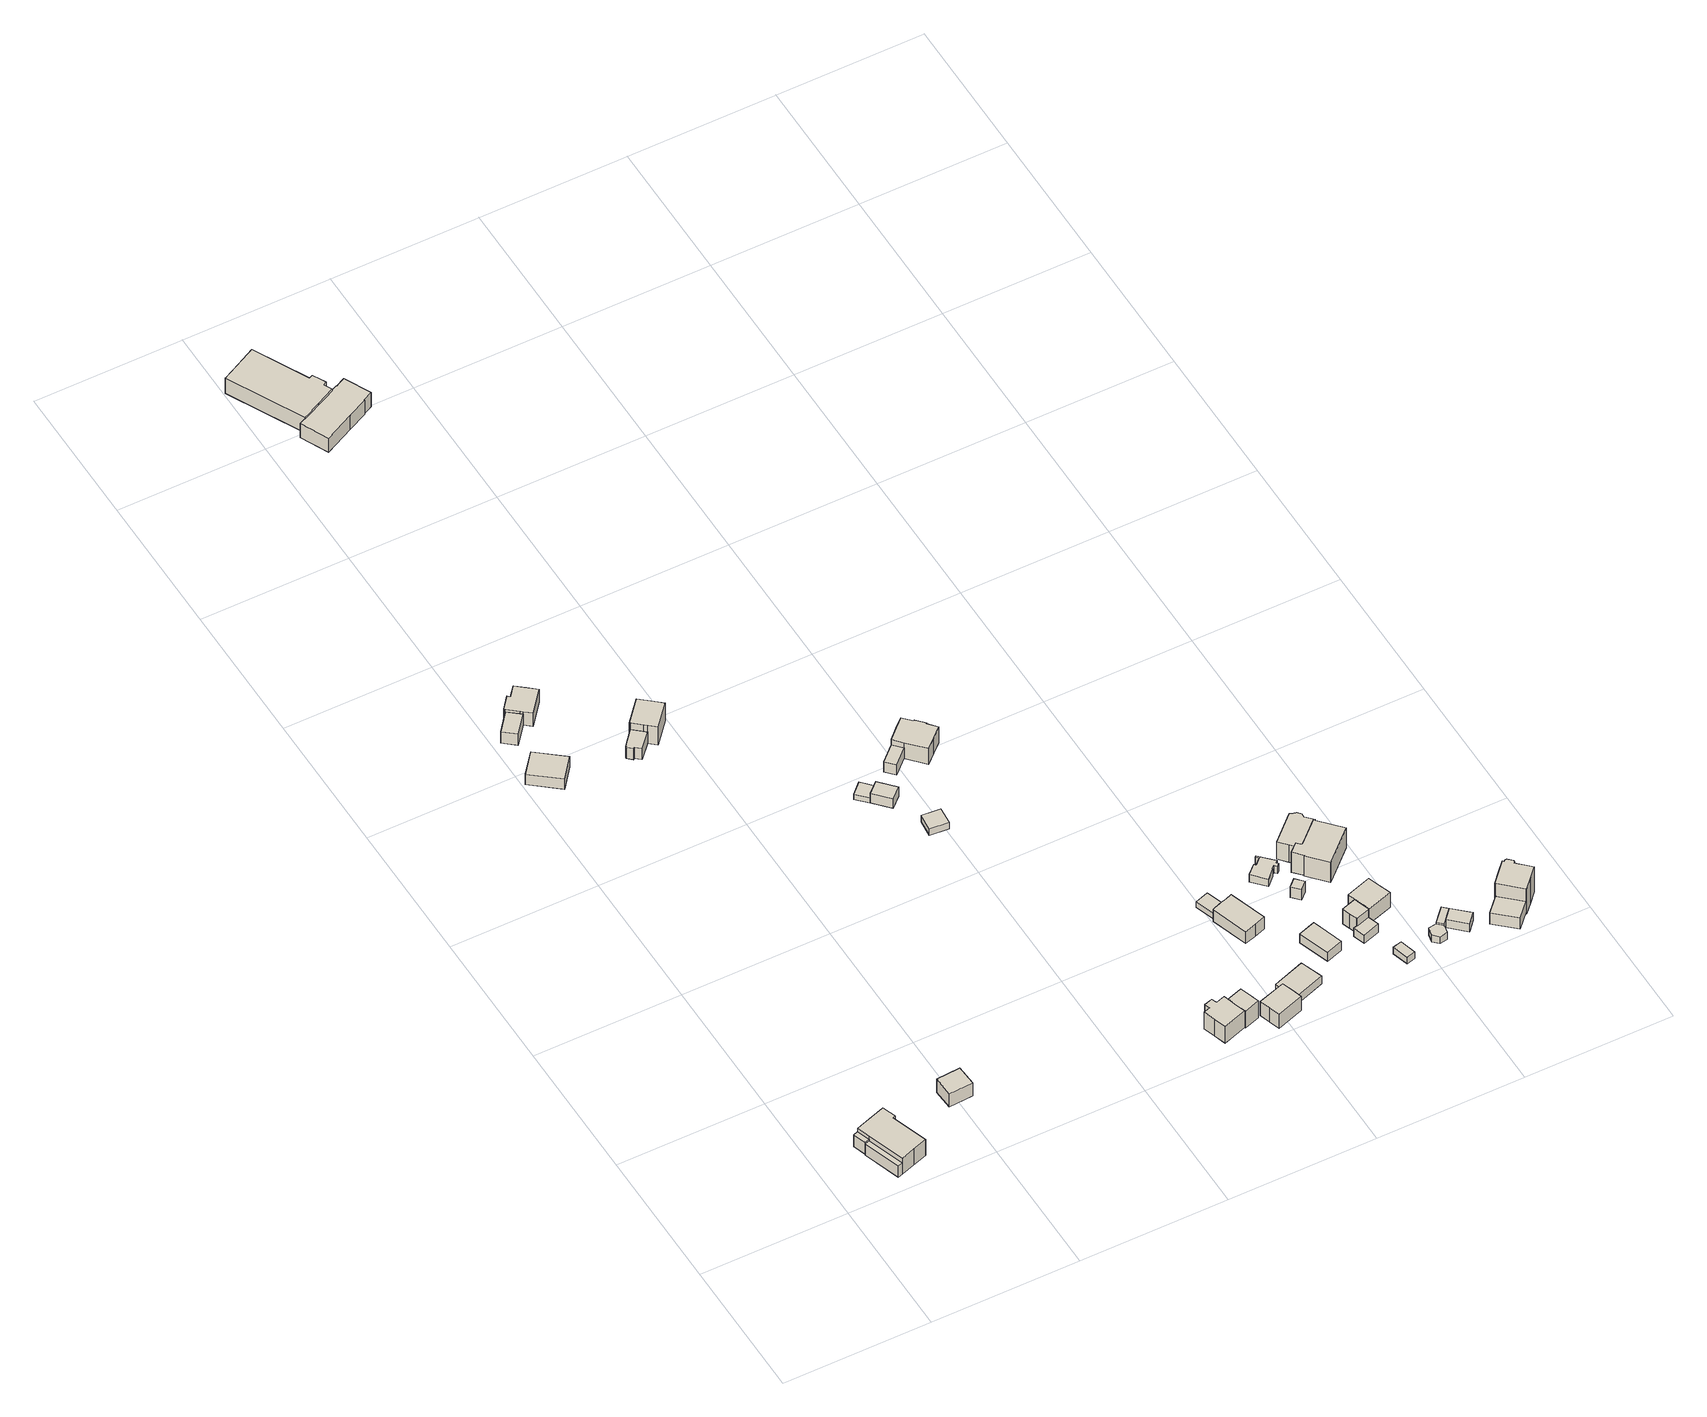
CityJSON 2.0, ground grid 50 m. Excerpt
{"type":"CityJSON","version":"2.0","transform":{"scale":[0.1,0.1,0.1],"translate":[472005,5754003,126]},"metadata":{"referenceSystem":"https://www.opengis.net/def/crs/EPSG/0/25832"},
"CityObjects":{
"building1":{"type":"Building","attributes":{"Gemeindeschluessel":"05711000","function":"31001_1010"},"address":[{"country":"Germany","locality":"Bielefeld","thoroughfareNumber":"2","thoroughfareName":"Esselhofer Weg"}],"children":["building1-1","building1-2","building1-3"]},
"building1-1":{"type":"BuildingPart","attributes":{"BezugspunktDach":"2000","measuredHeight":9.87},"parents":["building1"],"geometry":[{"type":"Solid","lod":"1","boundaries":[[[[0,1,2,3,4,5,6,7,8]],[[9,10,11,12,13,14,15,16,17]],[[9,17,8,7]],[[10,9,7,6]],[[11,10,6,5]],[[12,11,5,4]],[[13,12,4,3]],[[14,13,3,2]],[[15,14,2,1]],[[16,15,1,0]],[[17,16,0,8]]]]}]},
"building1-2":{"type":"BuildingPart","attributes":{"BezugspunktDach":"2000","measuredHeight":4.82},"parents":["building1"],"geometry":[{"type":"Solid","lod":"1","boundaries":[[[[18,19,20,21]],[[22,23,10,9]],[[22,9,21,20]],[[23,22,20,19]],[[10,23,19,18]],[[9,10,18,21]]]]}]},
"building1-3":{"type":"BuildingPart","attributes":{"BezugspunktDach":"2000","measuredHeight":5.47},"address":[{"country":"Germany","locality":"Bielefeld","thoroughfareNumber":"2","thoroughfareName":"Esselhofer Weg"}],"parents":["building1"],"geometry":[{"type":"Solid","lod":"1","boundaries":[[[[24,25,26,27]],[[28,29,30,31]],[[28,31,27,26]],[[29,28,26,25]],[[30,29,25,24]],[[31,30,24,27]]]]}]},
"building2":{"type":"Building","attributes":{"Gemeindeschluessel":"05711000","BezugspunktDach":"2000","function":"31001_9998","measuredHeight":7.48},"address":[{"country":"Germany","locality":"Bielefeld","thoroughfareNumber":"2","thoroughfareName":"Esselhofer Weg"}],"geometry":[{"type":"Solid","lod":"1","boundaries":[[[[32,33,34,35]],[[36,37,38,39]],[[36,39,35,34]],[[37,36,34,33]],[[38,37,33,32]],[[39,38,32,35]]]]}]},
"building3":{"type":"Building","attributes":{"Gemeindeschluessel":"05711000","BezugspunktDach":"2000","function":"31001_9998","measuredHeight":5.34},"address":[{"country":"Germany","locality":"Bielefeld","thoroughfareNumber":"246","thoroughfareName":"Paderborner Straße"}],"geometry":[{"type":"Solid","lod":"1","boundaries":[[[[40,41,42,43]],[[44,45,46,47]],[[44,47,43,42]],[[45,44,42,41]],[[46,45,41,40]],[[47,46,40,43]]]]}]},
"building4":{"type":"Building","attributes":{"Gemeindeschluessel":"05711000","BezugspunktDach":"2000","function":"31001_9998","measuredHeight":6.34},"address":[{"country":"Germany","locality":"Bielefeld","thoroughfareNumber":"246","thoroughfareName":"Paderborner Straße"}],"geometry":[{"type":"Solid","lod":"1","boundaries":[[[[48,49,50,51]],[[52,53,54,55]],[[52,55,51,50]],[[53,52,50,49]],[[54,53,49,48]],[[55,54,48,51]]]]}]},
"building5":{"type":"Building","attributes":{"Gemeindeschluessel":"05711000","BezugspunktDach":"2000","function":"31001_1010","measuredHeight":9.21},"address":[{"country":"Germany","locality":"Bielefeld","thoroughfareNumber":"246","thoroughfareName":"Paderborner Straße"}],"geometry":[{"type":"Solid","lod":"1","boundaries":[[[[56,57,58,59,60,61,62,63,64,65]],[[66,67,68,69,70,71,72,73,74,75]],[[66,75,65,64]],[[67,66,64,63]],[[68,67,63,62]],[[69,68,62,61]],[[70,69,61,60]],[[71,70,60,59]],[[72,71,59,58]],[[73,72,58,57]],[[74,73,57,56]],[[75,74,56,65]]]]}]},
"building6":{"type":"Building","attributes":{"Gemeindeschluessel":"05711000","BezugspunktDach":"2000","function":"31001_9998","measuredHeight":4.88},"address":[{"country":"Germany","locality":"Bielefeld","thoroughfareNumber":"248","thoroughfareName":"Paderborner Straße"}],"geometry":[{"type":"Solid","lod":"1","boundaries":[[[[76,77,78,79,80,81,82,83]],[[84,85,86,87,88,89,90,91]],[[84,91,83,82]],[[85,84,82,81]],[[86,85,81,80]],[[87,86,80,79]],[[88,87,79,78]],[[89,88,78,77]],[[90,89,77,76]],[[91,90,76,83]]]]}]},
"building7":{"type":"Building","attributes":{"Gemeindeschluessel":"05711000","BezugspunktDach":"2000","function":"31001_1010","measuredHeight":10.5},"address":[{"country":"Germany","locality":"Bielefeld","thoroughfareNumber":"248","thoroughfareName":"Paderborner Straße"}],"geometry":[{"type":"Solid","lod":"1","boundaries":[[[[92,93,94,95,96,97,98,99]],[[100,101,102,103,104,105,106,107]],[[100,107,99,98]],[[101,100,98,97]],[[102,101,97,96]],[[103,102,96,95]],[[104,103,95,94]],[[105,104,94,93]],[[106,105,93,92]],[[107,106,92,99]]]]}]},
"building8":{"type":"Building","attributes":{"Gemeindeschluessel":"05711000","function":"31001_2511"},"address":[{"country":"Germany","locality":"Bielefeld","thoroughfareNumber":"245","thoroughfareName":"Paderborner Straße"}],"children":["building8-1","building8-2"]},
"building8-1":{"type":"BuildingPart","attributes":{"BezugspunktDach":"2000","measuredHeight":8.53},"parents":["building8"],"geometry":[{"type":"Solid","lod":"1","boundaries":[[[[108,109,110,111,112,113,114,115,116,117,118,119]],[[120,121,122,123,124,125,126,127,128,129,130,131]],[[120,131,119,118]],[[121,120,118,117]],[[122,121,117,116]],[[123,122,116,115]],[[124,123,115,114]],[[125,124,114,113]],[[126,125,113,112]],[[127,126,112,111]],[[128,127,111,110]],[[129,128,110,109]],[[130,129,109,108]],[[131,130,108,119]]]]}]},
"building8-2":{"type":"BuildingPart","attributes":{"BezugspunktDach":"2000","measuredHeight":8.39},"parents":["building8"],"geometry":[{"type":"Solid","lod":"1","boundaries":[[[[132,133,134,135,136,137,138,139,140,141,142,143,144]],[[145,146,147,148,149,150,127,151,125,124,152,153,154]],[[145,154,144,143]],[[146,145,143,142]],[[147,146,142,141]],[[148,147,141,140]],[[149,148,140,139]],[[150,149,139,138]],[[127,150,138,137]],[[151,127,137,136]],[[125,151,136,135]],[[124,125,135,134]],[[152,124,134,133]],[[153,152,133,132]],[[154,153,132,144]]]]}]},
"building9":{"type":"Building","attributes":{"Gemeindeschluessel":"05711000","BezugspunktDach":"2000","function":"31001_9998","measuredHeight":2.19},"address":[{"country":"Germany","locality":"Bielefeld","thoroughfareNumber":"252","thoroughfareName":"Paderborner Straße"}],"geometry":[{"type":"Solid","lod":"1","boundaries":[[[[155,156,157,158]],[[159,160,161,162]],[[159,162,158,157]],[[160,159,157,156]],[[161,160,156,155]],[[162,161,155,158]]]]}]},
"building10":{"type":"Building","attributes":{"Gemeindeschluessel":"05711000","BezugspunktDach":"2000","function":"31001_9998","measuredHeight":5.62},"address":[{"country":"Germany","locality":"Bielefeld","thoroughfareNumber":"252","thoroughfareName":"Paderborner Straße"}],"geometry":[{"type":"Solid","lod":"1","boundaries":[[[[163,164,165,166]],[[167,168,169,170]],[[167,170,166,165]],[[168,167,165,164]],[[169,168,164,163]],[[170,169,163,166]]]]}]},
"building11":{"type":"Building","attributes":{"Gemeindeschluessel":"05711000","BezugspunktDach":"2000","function":"31001_9998","measuredHeight":3.13},"address":[{"country":"Germany","locality":"Bielefeld","thoroughfareNumber":"252","thoroughfareName":"Paderborner Straße"}],"geometry":[{"type":"Solid","lod":"1","boundaries":[[[[171,172,173,174]],[[175,176,177,178]],[[175,178,174,173]],[[176,175,173,172]],[[177,176,172,171]],[[178,177,171,174]]]]}]},
"building12":{"type":"Building","attributes":{"Gemeindeschluessel":"05711000","BezugspunktDach":"2000","function":"31001_1010","measuredHeight":10.02},"address":[{"country":"Germany","locality":"Bielefeld","thoroughfareNumber":"266","thoroughfareName":"Paderborner Straße"}],"geometry":[{"type":"Solid","lod":"1","boundaries":[[[[179,180,181,182,183,184,185,186,187,188,189]],[[190,191,192,193,194,195,196,197,198,199,200]],[[190,200,189,188]],[[191,190,188,187]],[[192,191,187,186]],[[193,192,186,185]],[[194,193,185,184]],[[195,194,184,183]],[[196,195,183,182]],[[197,196,182,181]],[[198,197,181,180]],[[199,198,180,179]],[[200,199,179,189]]]]}]},
"building13":{"type":"Building","attributes":{"Gemeindeschluessel":"05711000","BezugspunktDach":"2000","function":"31001_9998","measuredHeight":9.71},"address":[{"country":"Germany","locality":"Bielefeld","thoroughfareNumber":"266","thoroughfareName":"Paderborner Straße"}],"geometry":[{"type":"Solid","lod":"1","boundaries":[[[[201,202,203,204,205,206,207]],[[208,209,210,211,212,213,214]],[[208,214,207,206]],[[209,208,206,205]],[[210,209,205,204]],[[211,210,204,203]],[[212,211,203,202]],[[213,212,202,201]],[[214,213,201,207]]]]}]},
"building14":{"type":"Building","attributes":{"Gemeindeschluessel":"05711000","BezugspunktDach":"2000","function":"31001_9998","measuredHeight":5.45},"address":[{"country":"Germany","locality":"Bielefeld","thoroughfareNumber":"252","thoroughfareName":"Paderborner Straße"}],"geometry":[{"type":"Solid","lod":"1","boundaries":[[[[215,216,217,218]],[[219,220,221,222]],[[219,222,218,217]],[[220,219,217,216]],[[221,220,216,215]],[[222,221,215,218]]]]}]},
"building15":{"type":"Building","attributes":{"Gemeindeschluessel":"05711000","BezugspunktDach":"2000","function":"31001_9998","measuredHeight":7.57},"address":[{"country":"Germany","locality":"Bielefeld","thoroughfareNumber":"266","thoroughfareName":"Paderborner Straße"}],"geometry":[{"type":"Solid","lod":"1","boundaries":[[[[223,224,225,226,227,228]],[[229,230,231,232,233,234]],[[229,234,228,227]],[[230,229,227,226]],[[231,230,226,225]],[[232,231,225,224]],[[233,232,224,223]],[[234,233,223,228]]]]}]},
"building16":{"type":"Building","attributes":{"Gemeindeschluessel":"05711000","BezugspunktDach":"2000","function":"31001_1010","measuredHeight":9.82},"address":[{"country":"Germany","locality":"Bielefeld","thoroughfareNumber":"252","thoroughfareName":"Paderborner Straße"}],"geometry":[{"type":"Solid","lod":"1","boundaries":[[[[235,236,237,238,239,240,241,242,243,244,245]],[[246,247,248,249,250,251,252,253,254,255,256]],[[246,256,245,244]],[[247,246,244,243]],[[248,247,243,242]],[[249,248,242,241]],[[250,249,241,240]],[[251,250,240,239]],[[252,251,239,238]],[[253,252,238,237]],[[254,253,237,236]],[[255,254,236,235]],[[256,255,235,245]]]]}]},
"building17":{"type":"Building","attributes":{"Gemeindeschluessel":"05711000","BezugspunktDach":"2000","function":"31001_1010","measuredHeight":3.41},"address":[{"country":"Germany","locality":"Bielefeld","thoroughfareNumber":"268","thoroughfareName":"Paderborner Straße"}],"geometry":[{"type":"Solid","lod":"1","boundaries":[[[[257,258,259,260]],[[261,262,263,264]],[[261,264,260,259]],[[262,261,259,258]],[[263,262,258,257]],[[264,263,257,260]]]]}]},
"building18":{"type":"Building","attributes":{"Gemeindeschluessel":"05711000","BezugspunktDach":"2000","function":"31001_2100","measuredHeight":2.33},"address":[{"country":"Germany","locality":"Bielefeld","thoroughfareNumber":"9","thoroughfareName":"Paderborner Straße"}],"geometry":[{"type":"Solid","lod":"1","boundaries":[[[[265,266,267,268]],[[269,270,271,272]],[[269,272,268,267]],[[270,269,267,266]],[[271,270,266,265]],[[272,271,265,268]]]]}]},
"building19":{"type":"Building","attributes":{"Gemeindeschluessel":"05711000","BezugspunktDach":"2000","function":"31001_2100","measuredHeight":6.31},"address":[{"country":"Germany","locality":"Bielefeld","thoroughfareNumber":"9","thoroughfareName":"Paderborner Straße"}],"geometry":[{"type":"Solid","lod":"1","boundaries":[[[[273,274,275,276,277,278,279,280]],[[281,282,283,284,285,286,287,288]],[[281,288,280,279]],[[282,281,279,278]],[[283,282,278,277]],[[284,283,277,276]],[[285,284,276,275]],[[286,285,275,274]],[[287,286,274,273]],[[288,287,273,280]]]]}]},
"building20":{"type":"Building","attributes":{"Gemeindeschluessel":"05711000","BezugspunktDach":"2000","function":"31001_9998","measuredHeight":4.69},"address":[{"country":"Germany","locality":"Bielefeld","thoroughfareNumber":"270","thoroughfareName":"Paderborner Straße"}],"geometry":[{"type":"Solid","lod":"1","boundaries":[[[[289,290,291,292]],[[293,294,295,296]],[[293,296,292,291]],[[294,293,291,290]],[[295,294,290,289]],[[296,295,289,292]]]]}]},
"building21":{"type":"Building","attributes":{"Gemeindeschluessel":"05711000","BezugspunktDach":"2000","function":"31001_9998","measuredHeight":3.2},"address":[{"country":"Germany","locality":"Bielefeld","thoroughfareNumber":"260","thoroughfareName":"Paderborner Straße"}],"geometry":[{"type":"Solid","lod":"1","boundaries":[[[[297,298,299,300,301,302,303,304,305,306,307,308,309,310]],[[311,312,313,314,315,316,317,318,319,320,321,322,323,324]],[[311,324,310,309]],[[312,311,309,308]],[[313,312,308,307]],[[314,313,307,306]],[[315,314,306,305]],[[316,315,305,304]],[[317,316,304,303]],[[318,317,303,302]],[[319,318,302,301]],[[320,319,301,300]],[[321,320,300,299]],[[322,321,299,298]],[[323,322,298,297]],[[324,323,297,310]]]]}]},
"building22":{"type":"Building","attributes":{"Gemeindeschluessel":"05711000","BezugspunktDach":"2000","function":"31001_9998","measuredHeight":4.59},"address":[{"country":"Germany","locality":"Bielefeld","thoroughfareNumber":"9","thoroughfareName":"Paderborner Straße"}],"geometry":[{"type":"Solid","lod":"1","boundaries":[[[[325,326,327,328]],[[329,330,331,332]],[[329,332,328,327]],[[330,329,327,326]],[[331,330,326,325]],[[332,331,325,328]]]]}]},
"building23":{"type":"Building","attributes":{"Gemeindeschluessel":"05711000","BezugspunktDach":"2000","function":"31001_9998","measuredHeight":3.24},"address":[{"country":"Germany","locality":"Bielefeld","thoroughfareNumber":"272","thoroughfareName":"Paderborner Straße"}],"geometry":[{"type":"Solid","lod":"1","boundaries":[[[[333,334,335,336]],[[337,338,339,340]],[[337,340,336,335]],[[338,337,335,334]],[[339,338,334,333]],[[340,339,333,336]]]]}]},
"building24":{"type":"Building","attributes":{"Gemeindeschluessel":"05711000","function":"31001_1010"},"address":[{"country":"Germany","locality":"Bielefeld","thoroughfareNumber":"270","thoroughfareName":"Paderborner Straße"}],"children":["building24-1","building24-2","building24-3"]},
"building24-1":{"type":"BuildingPart","attributes":{"BezugspunktDach":"2000","measuredHeight":7.4},"parents":["building24"],"geometry":[{"type":"Solid","lod":"1","boundaries":[[[[341,342,343,344,345,346,347]],[[348,349,350,351,352,353,354]],[[348,354,347,346]],[[349,348,346,345]],[[350,349,345,344]],[[351,350,344,343]],[[352,351,343,342]],[[353,352,342,341]],[[354,353,341,347]]]]}]},
"building24-2":{"type":"BuildingPart","attributes":{"BezugspunktDach":"2000","measuredHeight":7.27},"parents":["building24"],"geometry":[{"type":"Solid","lod":"1","boundaries":[[[[355,356,357,358,359,360,361,362,363]],[[364,365,366,367,368,350,369,348,370]],[[364,370,363,362]],[[365,364,362,361]],[[366,365,361,360]],[[367,366,360,359]],[[368,367,359,358]],[[350,368,358,357]],[[369,350,357,356]],[[348,369,356,355]],[[370,348,355,363]]]]}]},
"building24-3":{"type":"BuildingPart","attributes":{"BezugspunktDach":"2000","measuredHeight":4.29},"address":[{"country":"Germany","locality":"Bielefeld","thoroughfareNumber":"270","thoroughfareName":"Paderborner Straße"}],"parents":["building24"],"geometry":[{"type":"Solid","lod":"1","boundaries":[[[[371,372,373,374,375,376,377]],[[378,379,380,381,382,383,384]],[[378,384,377,376]],[[379,378,376,375]],[[380,379,375,374]],[[381,380,374,373]],[[382,381,373,372]],[[383,382,372,371]],[[384,383,371,377]]]]}]},
"building25":{"type":"Building","attributes":{"Gemeindeschluessel":"05711000","function":"31001_1100"},"address":[{"country":"Germany","locality":"Bielefeld","thoroughfareNumber":"260","thoroughfareName":"Paderborner Straße"}],"children":["building25-1","building25-2"]},
"building25-1":{"type":"BuildingPart","attributes":{"BezugspunktDach":"2000","measuredHeight":9.31},"parents":["building25"],"geometry":[{"type":"Solid","lod":"1","boundaries":[[[[385,386,387,388,389,390,391,392,393,394,395,396]],[[397,398,399,400,401,402,403,404,405,406,407,408]],[[397,408,396,395]],[[398,397,395,394]],[[399,398,394,393]],[[400,399,393,392]],[[401,400,392,391]],[[402,401,391,390]],[[403,402,390,389]],[[404,403,389,388]],[[405,404,388,387]],[[406,405,387,386]],[[407,406,386,385]],[[408,407,385,396]]]]}]},
"building25-2":{"type":"BuildingPart","attributes":{"BezugspunktDach":"2000","measuredHeight":9.42},"address":[{"country":"Germany","locality":"Bielefeld","thoroughfareNumber":"260","thoroughfareName":"Paderborner Straße"}],"parents":["building25"],"geometry":[{"type":"Solid","lod":"1","boundaries":[[[[409,410,411,412,413,414,415,416,417,418]],[[419,420,421,422,423,424,425,426,427,428]],[[419,428,418,417]],[[420,419,417,416]],[[421,420,416,415]],[[422,421,415,414]],[[423,422,414,413]],[[424,423,413,412]],[[425,424,412,411]],[[426,425,411,410]],[[427,426,410,409]],[[428,427,409,418]]]]}]},
"building26":{"type":"Building","attributes":{"Gemeindeschluessel":"05711000","BezugspunktDach":"2000","function":"31001_1310","measuredHeight":2.95},"address":[{"country":"Germany","locality":"Bielefeld","thoroughfareNumber":"272","thoroughfareName":"Paderborner Straße"}],"geometry":[{"type":"Solid","lod":"1","boundaries":[[[[429,430,431,432,433,434]],[[435,436,437,438,439,440]],[[435,440,434,433]],[[436,435,433,432]],[[437,436,432,431]],[[438,437,431,430]],[[439,438,430,429]],[[440,439,429,434]]]]}]},
"building27":{"type":"Building","attributes":{"Gemeindeschluessel":"05711000","BezugspunktDach":"2000","function":"31001_1310","measuredHeight":3.9},"address":[{"country":"Germany","locality":"Bielefeld","thoroughfareNumber":"272","thoroughfareName":"Paderborner Straße"}],"geometry":[{"type":"Solid","lod":"1","boundaries":[[[[441,442,443,444,445,446,447]],[[448,449,450,451,452,453,454]],[[448,454,447,446]],[[449,448,446,445]],[[450,449,445,444]],[[451,450,444,443]],[[452,451,443,442]],[[453,452,442,441]],[[454,453,441,447]]]]}]},
"building28":{"type":"Building","attributes":{"Gemeindeschluessel":"05711000","BezugspunktDach":"2000","function":"31001_1310","measuredHeight":3.93},"address":[{"country":"Germany","locality":"Bielefeld","thoroughfareNumber":"272","thoroughfareName":"Paderborner Straße"}],"geometry":[{"type":"Solid","lod":"1","boundaries":[[[[455,456,457,458]],[[459,454,452,460]],[[459,460,458,457]],[[454,459,457,456]],[[452,454,456,455]],[[460,452,455,458]]]]}]},
"building29":{"type":"Building","attributes":{"Gemeindeschluessel":"05711000","function":"31001_1010"},"address":[{"country":"Germany","locality":"Bielefeld","thoroughfareNumber":"272","thoroughfareName":"Paderborner Straße"}],"children":["building29-1","building29-2"]},
"building29-1":{"type":"BuildingPart","attributes":{"BezugspunktDach":"2000","measuredHeight":13.8},"parents":["building29"],"geometry":[{"type":"Solid","lod":"1","boundaries":[[[[461,462,463,464,465,466,467,468,469,470,471,472,473,474]],[[475,476,477,478,479,480,481,482,483,484,485,486,487,488]],[[475,488,474,473]],[[476,475,473,472]],[[477,476,472,471]],[[478,477,471,470]],[[479,478,470,469]],[[480,479,469,468]],[[481,480,468,467]],[[482,481,467,466]],[[483,482,466,465]],[[484,483,465,464]],[[485,484,464,463]],[[486,485,463,462]],[[487,486,462,461]],[[488,487,461,474]]]]}]},
"building29-2":{"type":"BuildingPart","attributes":{"BezugspunktDach":"2000","measuredHeight":5.18},"address":[{"country":"Germany","locality":"Bielefeld","thoroughfareNumber":"272","thoroughfareName":"Paderborner Straße"}],"parents":["building29"],"geometry":[{"type":"Solid","lod":"1","boundaries":[[[[489,490,491,492]],[[493,494,495,496]],[[493,496,492,491]],[[494,493,491,490]],[[495,494,490,489]],[[496,495,489,492]]]]}]}
},
"vertices":[
[307,82,79],[266,204,79],[276,207,79],[260,254,79],[203,235,79],[155,219,79],[170,175,79],[212,50,79],[259,66,79],[212,50,10],[170,175,10],[155,219,10],[203,235,10],[260,254,10],[276,207,10],[266,204,10],[307,82,10],[259,66,10],
[170,175,59],[153,170,59],[195,45,59],[212,50,59],[195,45,10],[153,170,10],
[155,219,65],[139,213,65],[153,170,65],[170,175,65],[153,170,14],[139,213,14],[155,219,14],[170,175,14],
[541,293,65],[460,288,65],[464,219,65],[545,224,65],[464,219,8],[460,288,8],[541,293,8],[545,224,8],
[65,2023,52],[8,1952,52],[99,1879,52],[156,1950,52],[99,1879,8],[8,1952,8],[65,2023,8],[156,1950,8],
[76,2193,58],[25,2130,58],[66,2097,58],[117,2160,58],[66,2097,10],[25,2130,10],[76,2193,10],[117,2160,10],
[142,2265,68],[114,2231,68],[106,2238,68],[72,2197,68],[76,2193,68],[110,2165,68],[117,2160,68],[140,2141,68],[202,2216,68],[172,2240,68],[202,2216,11],[140,2141,11],[117,2160,11],[110,2165,11],[76,2193,11],[72,2197,11],[106,2238,11],[114,2231,11],[142,2265,11],[172,2240,11],
[363,1955,55],[318,1903,55],[320,1901,55],[318,1899,55],[335,1883,55],[339,1887,55],[357,1871,55],[402,1921,55],[357,1871,7],[339,1887,7],[335,1883,7],[318,1899,7],[320,1901,7],[318,1903,7],[363,1955,7],[402,1921,7],
[459,2003,83],[426,2031,83],[361,1957,83],[364,1954,83],[394,1928,83],[402,1921,83],[427,1900,83],[492,1974,83],[427,1900,6],[402,1921,6],[394,1928,6],[364,1954,6],[361,1957,6],[426,2031,6],[459,2003,6],[492,1974,6],
[68,3782,68],[10,3753,68],[7,3752,68],[134,3500,68],[196,3529,68],[259,3559,68],[258,3560,68],[245,3586,68],[257,3592,68],[235,3636,68],[222,3630,68],[130,3813,68],[222,3630,1],[235,3636,1],[257,3592,1],[245,3586,1],[258,3560,1],[259,3559,1],[196,3529,1],[134,3500,1],[7,3752,1],[10,3753,1],[68,3782,1],[130,3813,1],
[279,3568,62],[278,3570,62],[258,3560,62],[259,3559,62],[212,3537,62],[134,3500,62],[112,3490,62],[156,3398,62],[256,3446,62],[323,3478,62],[322,3480,62],[354,3496,62],[312,3584,62],[354,3496,1],[322,3480,1],[323,3478,1],[256,3446,1],[156,3398,1],[112,3490,1],[212,3537,1],[278,3570,1],[279,3568,1],[312,3584,1],
[854,1457,38],[816,1421,38],[851,1385,38],[889,1419,38],[851,1385,16],[816,1421,16],[854,1457,16],[889,1419,16],
[889,1419,57],[852,1385,57],[900,1333,57],[937,1367,57],[900,1333,17],[852,1385,17],[889,1419,17],[937,1367,17],
[943,1242,50],[938,1183,50],[1001,1177,50],[1006,1236,50],[1001,1177,22],[938,1183,22],[943,1242,22],[1006,1236,22],
[1282,142,90],[1288,124,90],[1265,117,90],[1278,77,90],[1291,37,90],[1372,63,90],[1359,103,90],[1352,127,90],[1347,143,90],[1316,133,90],[1310,151,90],[1316,133,17],[1347,143,17],[1352,127,17],[1359,103,17],[1372,63,17],[1291,37,17],[1278,77,17],[1265,117,17],[1288,124,17],[1282,142,17],[1310,151,17],
[1415,111,91],[1404,144,91],[1352,127,91],[1362,93,91],[1372,63,91],[1373,59,91],[1426,77,91],[1373,59,18],[1372,63,18],[1362,93,18],[1352,127,18],[1404,144,18],[1415,111,18],[1426,77,18],
[1001,1525,57],[948,1476,57],[975,1446,57],[1028,1495,57],[975,1446,14],[948,1476,14],[1001,1525,14],[1028,1495,14],
[1539,76,79],[1527,112,79],[1435,82,79],[1446,46,79],[1458,10,79],[1550,40,79],[1458,10,18],[1446,46,18],[1435,82,18],[1527,112,18],[1539,76,18],[1550,40,18],
[1034,1556,80],[1001,1525,80],[1028,1495,80],[1079,1440,80],[1113,1470,80],[1147,1501,80],[1121,1530,80],[1124,1532,80],[1098,1559,80],[1096,1557,80],[1068,1587,80],[1096,1557,11],[1098,1559,11],[1124,1532,11],[1121,1530,11],[1147,1501,11],[1113,1470,11],[1079,1440,11],[1028,1495,11],[1001,1525,11],[1034,1556,11],[1068,1587,11],
[1627,177,54],[1519,140,54],[1543,64,54],[1653,103,54],[1543,64,20],[1519,140,20],[1627,177,20],[1653,103,20],
[1527,565,44],[1481,550,44],[1505,479,44],[1551,494,44],[1505,479,20],[1481,550,20],[1527,565,20],[1551,494,20],
[1613,376,73],[1572,501,73],[1551,494,73],[1534,489,73],[1505,479,73],[1497,476,73],[1537,351,73],[1575,363,73],[1537,351,21],[1497,476,21],[1505,479,21],[1534,489,21],[1551,494,21],[1572,501,21],[1613,376,21],[1575,363,21],
[1736,297,58],[1678,278,58],[1713,173,58],[1770,192,58],[1713,173,19],[1678,278,19],[1736,297,19],[1770,192,19],
[1721,623,42],[1730,614,42],[1708,593,42],[1702,599,42],[1671,570,42],[1712,526,42],[1743,556,42],[1742,557,42],[1752,567,42],[1761,558,42],[1769,566,42],[1764,572,42],[1771,578,42],[1724,626,42],[1771,578,10],[1764,572,10],[1769,566,10],[1761,558,10],[1752,567,10],[1742,557,10],[1743,556,10],[1712,526,10],[1671,570,10],[1702,599,10],[1708,593,10],[1730,614,10],[1721,623,10],[1724,626,10],
[1768,474,64],[1743,451,64],[1767,425,64],[1792,448,64],[1767,425,18],[1743,451,18],[1768,474,18],[1792,448,18],
[1926,112,49],[1896,104,49],[1912,49,49],[1941,57,49],[1912,49,20],[1896,104,20],[1926,112,20],[1941,57,20],
[1964,311,85],[1951,351,85],[1866,323,85],[1875,298,85],[1879,284,85],[1892,244,85],[1978,271,85],[1892,244,20],[1879,284,20],[1875,298,20],[1866,323,20],[1951,351,20],[1964,311,20],[1978,271,20],
[1892,244,84],[1884,271,84],[1875,298,84],[1825,282,84],[1834,255,84],[1843,228,84],[1843,229,84],[1844,228,84],[1888,242,84],[1844,228,20],[1843,229,20],[1843,228,20],[1834,255,20],[1825,282,20],[1884,271,20],[1888,242,20],
[1844,228,53],[1843,229,53],[1843,228,53],[1830,224,53],[1843,184,53],[1901,203,53],[1888,242,53],[1901,203,17],[1843,184,17],[1830,224,17],[1843,228,17],[1843,229,17],[1844,228,17],[1888,242,17],
[1928,631,88],[1904,656,88],[1904,663,88],[1904,669,88],[1893,681,88],[1879,684,88],[1873,689,88],[1784,607,88],[1811,578,88],[1824,564,88],[1838,549,88],[1915,619,88],[1838,549,14],[1824,564,14],[1811,578,14],[1784,607,14],[1873,689,14],[1879,684,14],[1893,681,14],[1904,669,14],[1904,663,14],[1904,656,14],[1928,631,14],[1915,619,14],
[1862,571,104],[1838,549,104],[1824,564,104],[1795,538,104],[1823,508,104],[1820,506,104],[1876,445,104],[1879,448,104],[1983,544,104],[1915,619,104],[1983,544,17],[1879,448,17],[1876,445,17],[1820,506,17],[1823,508,17],[1795,538,17],[1824,564,17],[1838,549,17],[1862,571,17],[1915,619,17],
[2068,106,51],[2050,123,51],[2023,119,51],[2017,89,51],[2035,72,51],[2062,77,51],[2035,72,21],[2017,89,21],[2023,119,21],[2050,123,21],[2068,106,21],[2062,77,21],
[2090,130,56],[2111,153,56],[2094,170,56],[2072,147,56],[2050,123,56],[2068,106,56],[2080,119,56],[2068,106,22],[2050,123,22],[2072,147,22],[2094,170,22],[2111,153,22],[2090,130,22],[2080,119,22],
[2111,153,57],[2080,119,57],[2133,69,57],[2164,104,57],[2133,69,22],[2164,104,22],
[2317,187,125],[2313,182,125],[2309,187,125],[2277,153,125],[2246,120,125],[2248,118,125],[2316,56,125],[2317,55,125],[2349,88,125],[2380,121,125],[2336,162,125],[2339,166,125],[2339,173,125],[2324,187,125],[2339,173,16],[2339,166,16],[2336,162,16],[2380,121,16],[2349,88,16],[2317,55,16],[2316,56,16],[2248,118,16],[2246,120,16],[2277,153,16],[2309,187,16],[2313,182,16],[2317,187,16],[2324,187,16],
[2248,118,71],[2199,67,71],[2268,5,71],[2316,56,71],[2268,5,24],[2199,67,24],[2248,118,24],[2316,56,24]
]}
